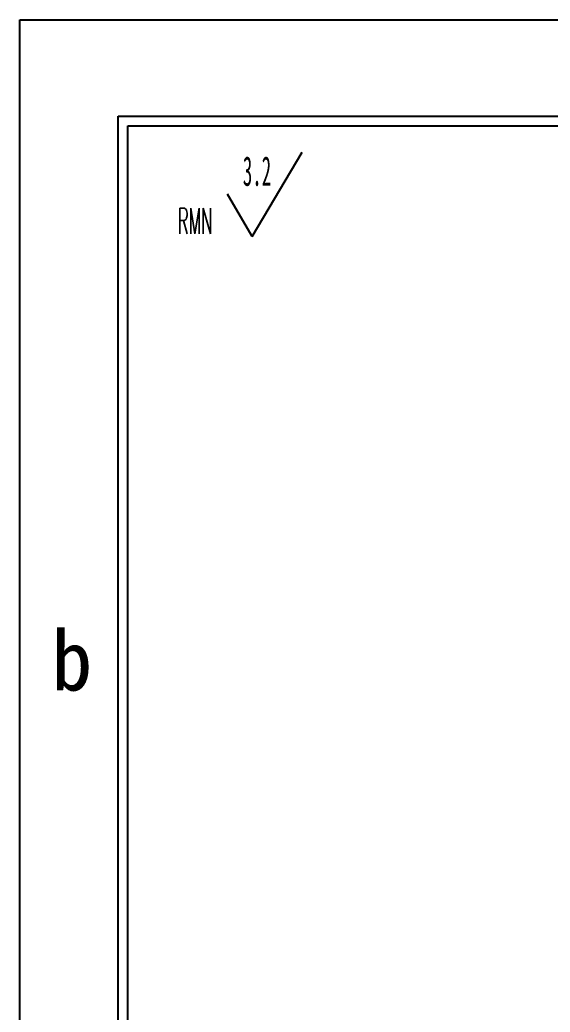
# Model space of a CAD drawing. Header units: millimetres. Extents: x 2 to 295, y 1 to 209.
# Drawn here: x 1.6 to 56, y 106.9 to 208.7 of the extents above; entities that cross this region are included whole.
import ezdxf

# ---------------------------------------------------------------- set-up
doc = ezdxf.new("R2010")
doc.units = ezdxf.units.MM
doc.layers.add('SLD-0', color=179, linetype='Continuous')
doc.styles.add('5', font='simfang.ttf')
doc.styles.add('SLDTEXTSTYLE1', font='TXT', dxfattribs={"width": 0.469, "bigfont": 'bigfont'})
doc.styles.add('SLDTEXTSTYLE2', font='TXT', dxfattribs={"width": 0.469})

# ---------------------------------------------------------------- blocks, each defined once
blk = doc.blocks.new('SW_NOTE_1')
at = {"layer": 'SLD-0', "color": 0}
for q in [(12.74, 9.16), (5.08, 4.83)]:
    blk.add_line((7.63, 0.49), q, dxfattribs=at)
at = {"layer": 'SLD-0', "color": 0, "attachment_point": 1}
for s, insert, char_height, style in [('3.2', (6.67, 8.73), 3.032, 'SLDTEXTSTYLE2'), ('{\\Ftxt,bigfont|c134;RMN}', (0, 3.41), 2.6458, 'SLDTEXTSTYLE1')]:
    blk.add_mtext(s, dxfattribs=dict(at, insert=insert, char_height=char_height, style=style))

msp = doc.modelspace()

# ---------------------------------------------------------------- linework, layer by layer
at = {"layer": 'SLD-0'}
for p, q in [((1.5907, 208.6737), (295.1066, 208.6737)), ((1.5907, 1.2938), (1.5907, 208.6737)), ((12.6748, 7.2189), (12.6748, 197.811)), ((12.6748, 197.811), (289.1814, 197.811))]:
    msp.add_line(p, q, dxfattribs=at)
at = {"layer": 'SLD-0', "color": 6, "linetype": 'Continuous'}
for p, q in [((11.6873, 6.2314), (11.6873, 198.7985)), ((11.6873, 198.7985), (290.1689, 198.7985))]:
    msp.add_line(p, q, dxfattribs=at)

# ---------------------------------------------------------------- block references
at = {"layer": 'SLD-0'}
msp.add_blockref('SW_NOTE_1', (17.795, 185.9568), dxfattribs=at)

# ---------------------------------------------------------------- texts
at = {"layer": 'SLD-0', "insert": (4.8346, 146.0918), "char_height": 6.172, "attachment_point": 1, "style": '5'}
msp.add_mtext('b', dxfattribs=at)

doc.saveas('drawing.dxf')
